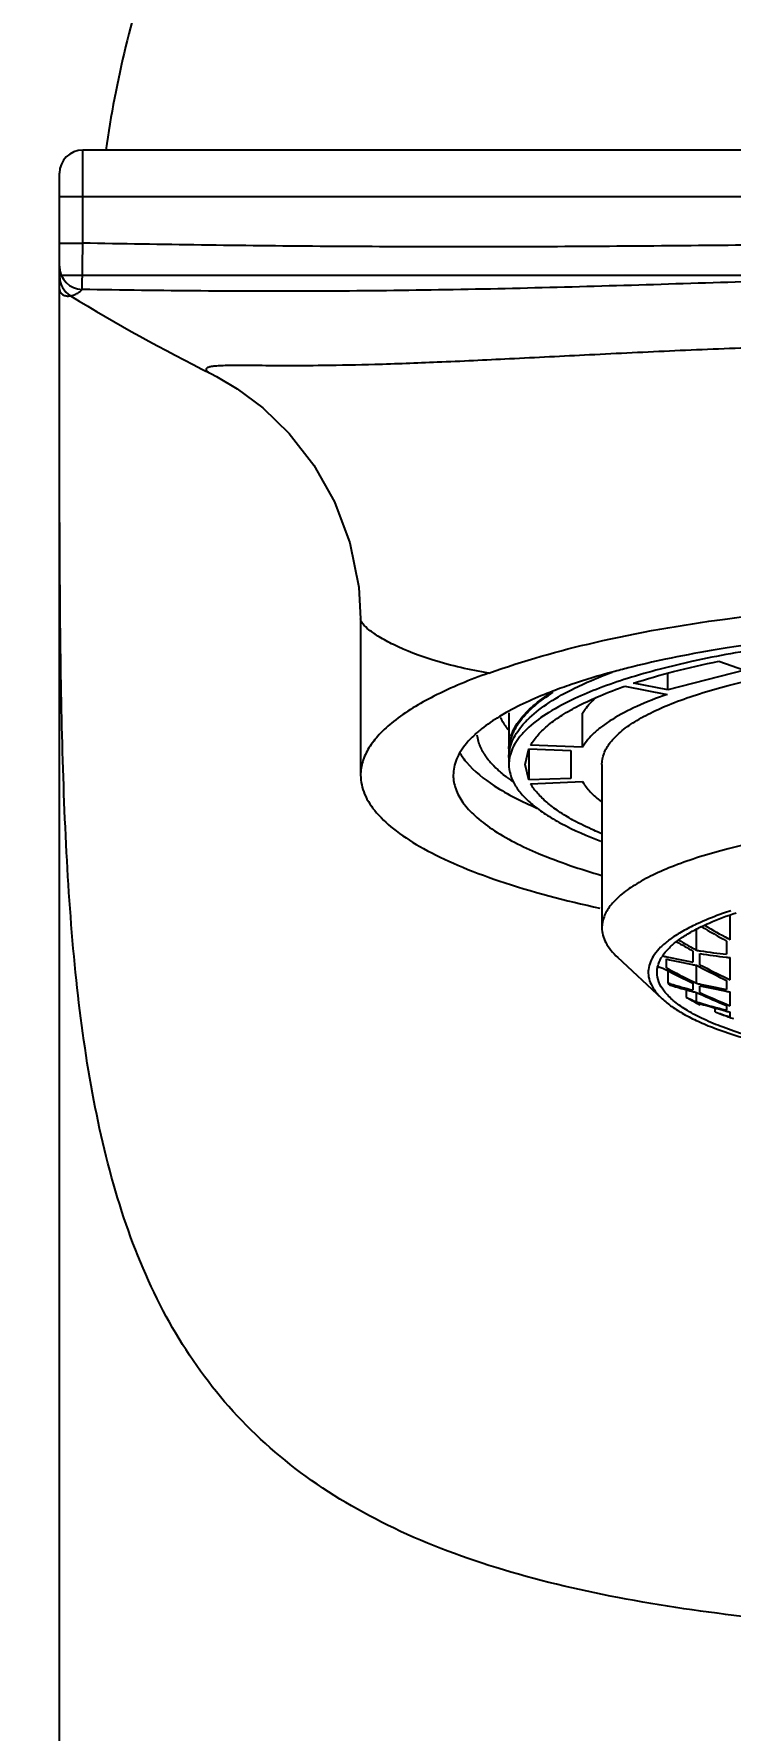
# Model space of a CAD drawing. Extents: x 857 to 1647, y 4681 to 5260.
# Drawn here: x 1063.73 to 1078.76, y 5017.13 to 5053.76 of the extents above; entities that cross this region are included whole.
import ezdxf

# ---------------------------------------------------------------- set-up
doc = ezdxf.new("R2010")
doc.units = 0
doc.header["$LTSCALE"] = 30
doc.header["$MEASUREMENT"] = 0
doc.header["$PDMODE"] = 3
doc.header["$PDSIZE"] = -10
doc.layers.get('0').update_dxf_attribs({"linetype": 'CONTINUOUS'})
doc.layers.get('DEFPOINTS').update_dxf_attribs({"linetype": 'CONTINUOUS'})
for name, color, linetype in [('80T168354_DXF_CONTINUOUS_LINE', 7, 'CONTINUOUS'), ('8ZG168060_DXF_CONTINUOUS_LINE', 7, 'CONTINUOUS'), ('M24421NP-R06DXF_CONTINUOUS_LINE', 7, 'CONTINUOUS')]:
    doc.layers.add(name, color=color, linetype=linetype)
doc.styles.add('Daelim Dimension', font='NanumGothic.ttf')
doc.dimstyles.new('DEFAULT', dxfattribs={"dimscale": 2, "dimtxt": 2, "dimasz": 2, "dimexe": 0, "dimexo": 2, "dimgap": 1, "dimtad": 1, "dimdec": 1, "dimzin": 9, "dimdsep": 46, "dimtxsty": 'Daelim Dimension', "dimcen": 0.5, "dimclrd": 252, "dimclre": 252, "dimclrt": 3, "dimadec": 1, "dimazin": 0, "dimtfac": 1, "dimtdec": 1, "dimtix": 1, "dimtmove": 0, "dimatfit": 3, "dimfxl": 0, "dimtolj": 1, "dimtzin": 1, "dimlwd": 9, "dimlwe": 9, "dimarcsym": 0})

# ---------------------------------------------------------------- blocks, each defined once
blk = doc.blocks.new('*D39')
at = {"color": 5, "lineweight": 9, "ltscale": 0.5}
for p, q in [((1064.282, 5054.772), (1064.282, 5122.756)), ((1106.282, 5054.772), (1106.282, 5122.756)), ((1068.282, 5120.756), (1102.282, 5120.756))]:
    blk.add_line(p, q, dxfattribs=at)
at = {"color": 5, "ltscale": 0.5}
for points in [[(1068.282, 5121.422), (1068.282, 5120.089), (1064.282, 5120.756)], [(1102.282, 5121.422), (1102.282, 5120.089), (1106.282, 5120.756)]]:
    blk.add_solid(points, dxfattribs=at)
at = {"layer": 'DEFPOINTS', "color": 0, "ltscale": 0.5}
for p in [(1106.282, 5120.756), (1064.282, 5050.772), (1106.282, 5050.772)]:
    blk.add_point(p, dxfattribs=at)
at = {"color": 7, "ltscale": 0.5, "insert": (1085.153, 5133.542), "char_height": 10, "width": 13.93333, "attachment_point": 2, "style": 'Daelim Dimension'}
blk.add_mtext('\\A1;42', dxfattribs=at)
blk = doc.blocks.new('*D40')
at = {"color": 5, "lineweight": 9, "ltscale": 0.5}
for p, q in [((1061.012, 5089.227), (971.74, 5089.227)), ((973.74, 5085.227), (973.74, 4925.252)), ((1056.262, 4921.252), (971.74, 4921.252))]:
    blk.add_line(p, q, dxfattribs=at)
at = {"color": 5, "ltscale": 0.5}
for points in [[(973.073, 5085.227), (974.407, 5085.227), (973.74, 5089.227)], [(973.073, 4925.252), (974.407, 4925.252), (973.74, 4921.252)]]:
    blk.add_solid(points, dxfattribs=at)
at = {"layer": 'DEFPOINTS', "color": 0, "ltscale": 0.5}
for p in [(1065.012, 5089.227), (973.74, 4921.252), (1060.262, 4921.252)]:
    blk.add_point(p, dxfattribs=at)
at = {"color": 7, "ltscale": 0.5, "insert": (960.853, 5005.432), "char_height": 10, "width": 20.9, "attachment_point": 2, "rotation": 90, "style": 'Daelim Dimension'}
blk.add_mtext('\\A1;168', dxfattribs=at)

msp = doc.modelspace()

# ---------------------------------------------------------------- linework, layer by layer
at = {"layer": '80T168354_DXF_CONTINUOUS_LINE', "color": 9, "linetype": 'Continuous'}
for p, q in [((1064.782, 5049.243), (1064.782, 5051.252)), ((1064.282, 5050.252), (1106.282, 5050.252)), ((1064.282, 5049.243), (1064.782, 5049.243)), ((1064.773, 5048.243), (1064.782, 5049.243)), ((1064.282, 5048.104), (1064.282, 5048.252))]:
    msp.add_line(p, q, dxfattribs=at)
at = {"layer": '80T168354_DXF_CONTINUOUS_LINE', "color": 7, "linetype": 'Continuous'}
for p, q in [((1105.782, 5051.252), (1064.782, 5051.252)), ((1064.282, 4926.252), (1064.282, 5050.752)), ((1067.55, 5046.427), (1067.55, 5046.427)), ((1070.782, 5041.125), (1070.782, 5037.752))]:
    msp.add_line(p, q, dxfattribs=at)
at = {"layer": '80T168354_DXF_CONTINUOUS_LINE', "color": 40, "linetype": 'Continuous'}
msp.add_line((1064.282, 5048.552), (1106.282, 5048.552), dxfattribs=at)
at = {"layer": '80T168354_DXF_CONTINUOUS_LINE', "color": 7, "linetype": 'Continuous'}
msp.add_lwpolyline([(1067.549, 5046.427), (1067.67, 5046.365), (1068.12, 5046.097), (1068.67, 5045.685), (1069.24, 5045.133), (1069.775, 5044.447), (1070.221, 5043.654), (1070.551, 5042.772), (1070.742, 5041.813), (1070.782, 5041.125)], dxfattribs=at)
for centre, radius, start, end in [((1064.782, 5050.752), 0.5, 90, 180), ((1064.782, 5048.531), 0.5, 180, 238.5139), ((1085.282, 5082.002), 39.75, 238.5138, 243.5081), ((1081.923, 5018.705), 22.028, 101.956, 104.0981), ((1075.131, 5036.569), 2.789, 128.5155, 130.8632)]:
    msp.add_arc(centre, radius, start, end, dxfattribs=at)
at = {"layer": '80T168354_DXF_CONTINUOUS_LINE', "color": 9, "linetype": 'Continuous'}
msp.add_arc((1064.782, 5048.743), 0.5, 179.9885, 268.9653, dxfattribs=at)
for points, knots in [([(1085.282, 5049.237), (1083.573, 5049.238), (1080.157, 5049.212), (1075.032, 5049.156), (1069.906, 5049.163), (1066.49, 5049.211), (1064.782, 5049.243)], [0, 0, 0, 0, 0.25, 0.5, 0.75, 1, 1, 1, 1]), ([(1064.282, 5048.252), (1064.282, 5048.219), (1064.306, 5048.163), (1064.372, 5048.117), (1064.427, 5048.102), (1064.471, 5048.1), (1064.495, 5048.102), (1064.511, 5048.102), (1064.519, 5048.105), (1064.521, 5048.105)], [0, 0, 0, 0, 0.311855, 0.517899, 0.746196, 0.847903, 0.92874, 0.981388, 1, 1, 1, 1]), ([(1064.521, 5048.105), (1064.522, 5048.104), (1064.529, 5048.108), (1064.543, 5048.108), (1064.567, 5048.115), (1064.613, 5048.13), (1064.687, 5048.169), (1064.743, 5048.214), (1064.773, 5048.243)], [0, 0, 0, 0, 0.01786, 0.069564, 0.15265, 0.265269, 0.573439, 1, 1, 1, 1]), ([(1085.282, 5048.508), (1083.571, 5048.509), (1080.151, 5048.45), (1075.026, 5048.271), (1069.899, 5048.183), (1066.481, 5048.213), (1064.773, 5048.243)], [0, 0, 0, 0, 0.250138, 0.500178, 0.750092, 1, 1, 1, 1]), ([(1085.282, 5019.252), (1084.255, 5019.252), (1082.221, 5019.295), (1079.233, 5019.526), (1076.388, 5019.937), (1073.75, 5020.563), (1071.384, 5021.463), (1069.347, 5022.692), (1067.691, 5024.272), (1066.439, 5026.179), (1065.557, 5028.36), (1064.972, 5030.768), (1064.613, 5033.367), (1064.414, 5036.124), (1064.32, 5039.007), (1064.276, 5043.015), (1064.282, 5046.058), (1064.282, 5048.104)], [0, 0, 0, 0, 0.071288, 0.141061, 0.207876, 0.270624, 0.328794, 0.382901, 0.434596, 0.486254, 0.540012, 0.597084, 0.657787, 0.721884, 0.788829, 0.857961, 1, 1, 1, 1]), ([(1085.282, 5047.091), (1083.984, 5047.091), (1082.043, 5047.068), (1079.47, 5046.994), (1077.581, 5046.919), (1075.76, 5046.831), (1074.052, 5046.743), (1072.507, 5046.669), (1071.167, 5046.619), (1070.052, 5046.596), (1069.266, 5046.593), (1068.749, 5046.596), (1068.44, 5046.599), (1068.178, 5046.6), (1067.962, 5046.6), (1067.787, 5046.596), (1067.651, 5046.589), (1067.55, 5046.576), (1067.487, 5046.56), (1067.441, 5046.536), (1067.447, 5046.491), (1067.491, 5046.459), (1067.526, 5046.438), (1067.55, 5046.427)], [0, 0, 0, 0, 0.216103, 0.323256, 0.428747, 0.530885, 0.626942, 0.713638, 0.788435, 0.850284, 0.899314, 0.919275, 0.936398, 0.950855, 0.962824, 0.972478, 0.979984, 0.985496, 0.989192, 0.991352, 0.992985, 0.995683, 1, 1, 1, 1]), ([(1073.548, 5039.957), (1073.144, 5040.023), (1072.44, 5040.18), (1071.656, 5040.477), (1071.203, 5040.721), (1070.979, 5040.873), (1070.84, 5040.997), (1070.782, 5041.088), (1070.782, 5041.125)], [0, 0, 0, 0, 0.400286, 0.701814, 0.815278, 0.902833, 0.96383, 1, 1, 1, 1])]:
    msp.add_open_spline(points, degree=3, knots=knots, dxfattribs=at)
at = {"layer": '80T168354_DXF_CONTINUOUS_LINE', "color": 7, "linetype": 'Continuous'}
for points, knots in [([(1073.548, 5039.957), (1074.296, 5040.223), (1075.983, 5040.7), (1078.771, 5041.181), (1081.93, 5041.468), (1084.145, 5041.532), (1085.282, 5041.532)], [0, 0, 0, 0, 0.200246, 0.441172, 0.71318, 1, 1, 1, 1]), ([(1085.282, 5040.987), (1084.14, 5040.987), (1081.936, 5040.91), (1079.743, 5040.67), (1078.695, 5040.502)], [0, 0, 0, 0, 0.518462, 1, 1, 1, 1]), ([(1078.695, 5040.502), (1078.58, 5040.483), (1078.133, 5040.409), (1077.689, 5040.324), (1077.36, 5040.255)], [0, 0, 0, 0, 0.257854, 1, 1, 1, 1]), ([(1073.548, 5039.957), (1073.144, 5039.813), (1072.428, 5039.52), (1071.637, 5039.053), (1071.186, 5038.649), (1070.957, 5038.358), (1070.815, 5038.059), (1070.782, 5037.851), (1070.782, 5037.752)], [0, 0, 0, 0, 0.346749, 0.622757, 0.735476, 0.833431, 0.919934, 1, 1, 1, 1]), ([(1076.558, 5040.069), (1076.448, 5040.041), (1076.035, 5039.933), (1075.625, 5039.81), (1075.327, 5039.708)], [0, 0, 0, 0, 0.263487, 1, 1, 1, 1]), ([(1075.327, 5039.708), (1075.193, 5039.663), (1074.713, 5039.49), (1074.244, 5039.284), (1073.923, 5039.103)], [0, 0, 0, 0, 0.276879, 1, 1, 1, 1]), ([(1073.923, 5039.103), (1073.874, 5039.075), (1073.691, 5038.968), (1073.515, 5038.848), (1073.394, 5038.752)], [0, 0, 0, 0, 0.268269, 1, 1, 1, 1]), ([(1073.306, 5038.679), (1073.283, 5038.659), (1073.198, 5038.583), (1073.118, 5038.5), (1073.064, 5038.435)], [0, 0, 0, 0, 0.263361, 1, 1, 1, 1]), ([(1073.064, 5038.435), (1072.978, 5038.333), (1072.838, 5038.121), (1072.782, 5037.869), (1072.782, 5037.752)], [0, 0, 0, 0, 0.532826, 1, 1, 1, 1]), ([(1072.923, 5038.233), (1072.933, 5038.216), (1072.976, 5038.147), (1073.024, 5038.082), (1073.064, 5038.034)], [0, 0, 0, 0, 0.24036, 1, 1, 1, 1]), ([(1073.064, 5038.034), (1073.233, 5037.832), (1073.723, 5037.449), (1074.271, 5037.178), (1074.589, 5037.042)], [0, 0, 0, 0, 0.432385, 1, 1, 1, 1]), ([(1070.782, 5037.752), (1070.782, 5037.613), (1070.85, 5037.313), (1071.13, 5036.901), (1071.57, 5036.509), (1072.166, 5036.135), (1072.912, 5035.78), (1074.172, 5035.309), (1075.21, 5035.041), (1075.944, 5034.881)], [0, 0, 0, 0, 0.067183, 0.144194, 0.237465, 0.350105, 0.48317, 0.636541, 1, 1, 1, 1]), ([(1072.782, 5037.752), (1072.782, 5037.652), (1072.822, 5037.439), (1072.991, 5037.139), (1073.26, 5036.849), (1073.79, 5036.447), (1074.707, 5035.995), (1075.527, 5035.721), (1075.991, 5035.588)], [0, 0, 0, 0, 0.073863, 0.15564, 0.251065, 0.363472, 0.644159, 1, 1, 1, 1])]:
    msp.add_open_spline(points, degree=3, knots=knots, dxfattribs=at)
at = {"layer": '80T168354_DXF_CONTINUOUS_LINE', "color": 2, "linetype": 'Continuous'}
msp.add_open_spline([(1073.287, 5038.624), (1073.292, 5038.603), (1073.299, 5038.57), (1073.309, 5038.527), (1073.315, 5038.5), (1073.32, 5038.478), (1073.323, 5038.466), (1073.325, 5038.458), (1073.325, 5038.454), (1073.327, 5038.45), (1073.329, 5038.444), (1073.332, 5038.438), (1073.337, 5038.427), (1073.343, 5038.414), (1073.352, 5038.392), (1073.364, 5038.365), (1073.376, 5038.338), (1073.386, 5038.317), (1073.392, 5038.303), (1073.396, 5038.292), (1073.399, 5038.286), (1073.402, 5038.28), (1073.404, 5038.276), (1073.407, 5038.272), (1073.412, 5038.264), (1073.42, 5038.252), (1073.431, 5038.236), (1073.441, 5038.22), (1073.455, 5038.199), (1073.469, 5038.177), (1073.484, 5038.156), (1073.494, 5038.14), (1073.503, 5038.127), (1073.509, 5038.117), (1073.513, 5038.112), (1073.515, 5038.108), (1073.519, 5038.104), (1073.524, 5038.099), (1073.532, 5038.089), (1073.544, 5038.076), (1073.558, 5038.06), (1073.576, 5038.039), (1073.595, 5038.018), (1073.614, 5037.997), (1073.628, 5037.981), (1073.642, 5037.965), (1073.654, 5037.952), (1073.662, 5037.943), (1073.667, 5037.938), (1073.673, 5037.932), (1073.68, 5037.926), (1073.692, 5037.915), (1073.706, 5037.902), (1073.729, 5037.882), (1073.758, 5037.856), (1073.787, 5037.83), (1073.811, 5037.809), (1073.825, 5037.796), (1073.837, 5037.785), (1073.844, 5037.779), (1073.849, 5037.774), (1073.852, 5037.772), (1073.856, 5037.769), (1073.861, 5037.766), (1073.872, 5037.758), (1073.888, 5037.745), (1073.91, 5037.729), (1073.932, 5037.713), (1073.961, 5037.692), (1074.012, 5037.654), (1074.056, 5037.622), (1074.085, 5037.601)], degree=3, knots=[0, 0, 0, 0, 0.0625, 0.09375, 0.125, 0.140625, 0.15625, 0.160156, 0.164062, 0.167969, 0.171875, 0.179688, 0.1875, 0.203125, 0.21875, 0.25, 0.28125, 0.296875, 0.3125, 0.320312, 0.328125, 0.332031, 0.335938, 0.339844, 0.34375, 0.359375, 0.375, 0.390625, 0.40625, 0.4375, 0.453125, 0.46875, 0.484375, 0.492188, 0.496094, 0.5, 0.503906, 0.507812, 0.515625, 0.53125, 0.546875, 0.5625, 0.59375, 0.609375, 0.625, 0.640625, 0.65625, 0.664062, 0.667969, 0.671875, 0.679688, 0.6875, 0.703125, 0.71875, 0.75, 0.78125, 0.796875, 0.8125, 0.820312, 0.828125, 0.832031, 0.833984, 0.835938, 0.839844, 0.84375, 0.859375, 0.875, 0.890625, 0.90625, 0.9375, 1, 1, 1, 1], dxfattribs=at)
at = {"layer": '8ZG168060_DXF_CONTINUOUS_LINE', "color": 7, "linetype": 'Continuous'}
msp.add_arc((1089.042, 5047.865), 24, 161.029, 171.8873, dxfattribs=at)
at = {"layer": 'M24421NP-R06DXF_CONTINUOUS_LINE', "color": 7, "linetype": 'Continuous'}
for p, q in [((1077.96, 5040.213), (1077.956, 5040.212)), ((1078.515, 5040.213), (1079.065, 5040.021)), ((1077.415, 5039.594), (1076.674, 5039.737)), ((1079.065, 5040.021), (1077.415, 5039.594)), ((1077.415, 5039.594), (1077.415, 5039.953)), ((1075.402, 5039.632), (1075.41, 5039.635)), ((1075.41, 5039.635), (1075.416, 5039.638)), ((1076.485, 5039.673), (1077.398, 5039.497)), ((1073.982, 5039.1), (1073.982, 5038.319)), ((1075.575, 5038.359), (1075.575, 5039.091)), ((1074.332, 5037.985), (1074.41, 5038.322)), ((1074.41, 5038.322), (1074.41, 5037.648)), ((1074.41, 5038.322), (1075.323, 5038.287)), ((1075.575, 5038.359), (1074.451, 5038.402)), ((1075.323, 5038.287), (1075.323, 5037.683)), ((1073.982, 5038.134), (1073.982, 5037.985)), ((1074.41, 5037.648), (1074.332, 5037.985)), ((1075.991, 5037.985), (1075.991, 5034.46)), ((1075.323, 5037.683), (1074.41, 5037.648)), ((1074.451, 5037.568), (1075.575, 5037.612)), ((1078.757, 5034.198), (1078.757, 5034.734)), ((1078.032, 5033.971), (1078.032, 5034.425)), ((1078.108, 5034.569), (1078.102, 5034.566)), ((1078.116, 5034.573), (1078.108, 5034.569)), ((1078.135, 5034.48), (1078.137, 5034.481)), ((1077.956, 5033.953), (1077.956, 5033.712)), ((1078.107, 5033.659), (1078.107, 5033.899)), ((1078.681, 5034.169), (1078.681, 5033.883)), ((1078.757, 5034.198), (1078.712, 5034.223)), ((1077.294, 5032.919), (1076.331, 5033.815)), ((1077.202, 5033.615), (1077.217, 5033.61)), ((1077.382, 5033.588), (1077.382, 5033.782)), ((1077.418, 5033.259), (1077.418, 5033.529)), ((1078.032, 5033.258), (1078.032, 5033.646)), ((1078.757, 5033.332), (1078.757, 5033.812)), ((1077.464, 5033.245), (1077.418, 5033.259)), ((1077.956, 5033.257), (1077.956, 5033.109)), ((1078.107, 5033.055), (1078.107, 5033.203)), ((1078.681, 5033.319), (1078.681, 5033.125)), ((1077.813, 5032.95), (1077.813, 5033.118)), ((1078.032, 5032.857), (1078.032, 5033.059)), ((1078.107, 5032.788), (1078.107, 5032.818)), ((1078.107, 5032.818), (1078.115, 5032.815)), ((1078.681, 5032.777), (1078.681, 5032.675)), ((1078.757, 5032.773), (1078.757, 5033.07)), ((1078.438, 5032.64), (1078.438, 5032.721)), ((1078.681, 5032.675), (1078.656, 5032.682)), ((1078.757, 5032.527), (1078.723, 5032.538)), ((1078.757, 5032.527), (1078.757, 5032.636))]:
    msp.add_line(p, q, dxfattribs=at)
for centre, radius, start, end in [((1074.83, 5038.32), 0.849, 180.0262, 188.3395), ((1074.752, 5037.984), 0.77, 169.59, 179.9512), ((1077.711, 5041.027), 4.848, 241.0745, 241.2578), ((1080.062, 5030.184), 4.801, 115.0314, 115.5595), ((1080.179, 5029.932), 5.078, 114.1408, 115.028), ((1080.018, 5030.598), 4.315, 115.8774, 116.8155), ((1088.579, 5052.006), 20.398, 239.2329, 240.9742), ((1088.636, 5052.006), 20.365, 239.2254, 240.8357), ((1078.752, 5032.45), 2.179, 126.5294, 127.1073), ((1087.804, 5051.627), 20.232, 239.7173, 240.8747), ((1087.892, 5051.678), 20.267, 239.6539, 240.7284), ((1087.834, 5051.576), 20.15, 240.7293, 240.891), ((1080.32, 5048.479), 14.688, 261.0376, 261.3691), ((1080.4, 5048.499), 14.779, 261.0736, 263.2901), ((1080.332, 5048.561), 14.77, 261.371, 263.5839), ((1081.021, 5047.743), 14.636, 254.9372, 255.2996), ((1078.004, 5033.379), 0.847, 148.0023, 148.5347), ((1078.028, 5033.364), 0.876, 146.3817, 147.9962), ((1080.622, 5048.06), 14.593, 256.8697, 257.2153), ((1086.496, 5050.856), 19.562, 241.9815, 242.1763), ((1086.419, 5050.709), 19.396, 242.1748, 244.1308), ((1080.704, 5048.065), 14.664, 256.9074, 259.1607), ((1086.487, 5050.716), 19.398, 242.0068, 243.9611), ((1080.635, 5048.122), 14.656, 257.2168, 259.4672), ((1080.716, 5048.127), 14.727, 259.1595, 259.4975), ((1087.245, 5051.136), 19.767, 242.2207, 242.3991), ((1087.168, 5050.989), 19.602, 242.3976, 244.3434), ((1087.234, 5050.995), 19.592, 242.2355, 244.1802), ((1080.41, 5048.58), 14.861, 263.2885, 263.6111), ((1078.417, 5034.212), 1.381, 223.6698, 225.9677), ((1081.714, 5047.336), 14.745, 253.2184, 255.2041), ((1081.643, 5047.385), 14.744, 253.5345, 255.5183), ((1086.413, 5050.567), 19.231, 243.9626, 244.1617), ((1081.319, 5047.679), 14.791, 257.1606, 257.4915), ((1081.402, 5047.688), 14.855, 257.1853, 259.4161), ((1081.332, 5047.742), 14.855, 257.493, 259.7207), ((1087.161, 5050.846), 19.426, 244.1817, 244.3648), ((1085.023, 5049.642), 18.182, 246.6381, 247.3864), ((1081.724, 5047.375), 14.785, 255.2035, 255.5364), ((1085.83, 5050.138), 18.775, 245.4599, 245.6754), ((1082.343, 5046.988), 14.774, 253.0334, 253.357), ((1080.016, 5036.653), 4.31, 243.5293, 243.7164), ((1085.763, 5049.99), 18.613, 245.6739, 247.6361), ((1085.835, 5050), 18.624, 245.4844, 247.4444), ((1082.355, 5047.029), 14.817, 253.358, 255.5419), ((1082.428, 5046.986), 14.812, 253.0736, 255.3295), ((1081.414, 5047.751), 14.919, 259.4149, 259.7397), ((1085.773, 5049.851), 18.463, 247.4459, 247.6656), ((1081.039, 5039.025), 6.894, 247.8405, 250.334), ((1084.423, 5048.982), 17.403, 249.8872, 250.881), ((1082.439, 5047.029), 14.857, 255.3286, 255.6491), ((1081.382, 5039.978), 7.907, 250.3202, 251.192)]:
    msp.add_arc(centre, radius, start, end, dxfattribs=at)
for points, knots in [([(1092.608, 5040.212), (1092.071, 5040.33), (1090.934, 5040.535), (1089.15, 5040.749), (1087.248, 5040.88), (1085.285, 5040.925), (1083.321, 5040.881), (1081.418, 5040.749), (1079.634, 5040.535), (1078.497, 5040.331), (1077.96, 5040.213)], [0, 0, 0, 0, 0.111911, 0.234882, 0.365476, 0.499959, 0.634447, 0.765057, 0.888054, 1, 1, 1, 1]), ([(1077.956, 5040.212), (1077.48, 5040.107), (1076.8, 5039.933), (1075.956, 5039.644), (1075.582, 5039.488), (1075.408, 5039.408)], [0, 0, 0, 0, 0.546119, 0.785209, 1, 1, 1, 1]), ([(1075.991, 5037.985), (1075.991, 5038.065), (1076.026, 5038.236), (1076.171, 5038.475), (1076.4, 5038.704), (1076.712, 5038.924), (1077.105, 5039.135), (1077.575, 5039.335), (1078.118, 5039.522), (1078.969, 5039.763), (1080.177, 5040.012), (1081.767, 5040.227), (1083.49, 5040.36), (1084.677, 5040.39), (1085.282, 5040.39)], [0, 0, 0, 0, 0.024, 0.050916, 0.082785, 0.12071, 0.165167, 0.216246, 0.273794, 0.337499, 0.481489, 0.643714, 0.818605, 1, 1, 1, 1]), ([(1076.674, 5039.737), (1076.959, 5039.831), (1077.569, 5040.006), (1078.188, 5040.147), (1078.515, 5040.213)], [0, 0, 0, 0, 0.473938, 1, 1, 1, 1]), ([(1075.416, 5039.638), (1075.477, 5039.668), (1075.738, 5039.792), (1076.006, 5039.9), (1076.212, 5039.977)], [0, 0, 0, 0, 0.235197, 1, 1, 1, 1]), ([(1073.982, 5038.319), (1073.982, 5038.372), (1073.992, 5038.479), (1074.054, 5038.697), (1074.217, 5038.97), (1074.518, 5039.274), (1074.769, 5039.453), (1074.909, 5039.542)], [0, 0, 0, 0, 0.098713, 0.200561, 0.423894, 0.687385, 1, 1, 1, 1]), ([(1075.408, 5039.408), (1075.214, 5039.317), (1074.866, 5039.136), (1074.484, 5038.862), (1074.256, 5038.632), (1074.129, 5038.466), (1074.04, 5038.298), (1074.005, 5038.181), (1073.994, 5038.124)], [0, 0, 0, 0, 0.325393, 0.595494, 0.711384, 0.816006, 0.911304, 1, 1, 1, 1]), ([(1074, 5038.308), (1074.025, 5038.43), (1074.106, 5038.612), (1074.269, 5038.831), (1074.495, 5039.066), (1074.87, 5039.348), (1075.212, 5039.538), (1075.402, 5039.632)], [0, 0, 0, 0, 0.187777, 0.293964, 0.410632, 0.679564, 1, 1, 1, 1]), ([(1075.491, 5039.254), (1075.641, 5039.332), (1075.969, 5039.482), (1076.306, 5039.61), (1076.485, 5039.673)], [0, 0, 0, 0, 0.472079, 1, 1, 1, 1]), ([(1077.398, 5039.497), (1077.176, 5039.42), (1076.771, 5039.262), (1076.308, 5039.023), (1076.007, 5038.82), (1075.78, 5038.633), (1075.641, 5038.472), (1075.575, 5038.359)], [0, 0, 0, 0, 0.32273, 0.595783, 0.713816, 0.819992, 1, 1, 1, 1]), ([(1075.575, 5039.091), (1075.592, 5039.12), (1075.671, 5039.243), (1075.773, 5039.351), (1075.858, 5039.426)], [0, 0, 0, 0, 0.228672, 1, 1, 1, 1]), ([(1074.451, 5038.402), (1074.497, 5038.481), (1074.615, 5038.638), (1074.848, 5038.854), (1075.144, 5039.064), (1075.369, 5039.191), (1075.491, 5039.254)], [0, 0, 0, 0, 0.200732, 0.431885, 0.697603, 1, 1, 1, 1]), ([(1073.797, 5038.999), (1073.808, 5038.975), (1073.859, 5038.878), (1073.924, 5038.788), (1073.978, 5038.723)], [0, 0, 0, 0, 0.236389, 1, 1, 1, 1]), ([(1073.982, 5038.134), (1073.982, 5038.149), (1073.983, 5038.207), (1073.991, 5038.265), (1074, 5038.308)], [0, 0, 0, 0, 0.248615, 1, 1, 1, 1]), ([(1073.982, 5037.985), (1073.982, 5037.911), (1074.005, 5037.757), (1074.107, 5037.533), (1074.271, 5037.315), (1074.497, 5037.103), (1074.782, 5036.897), (1075.267, 5036.614), (1075.677, 5036.439), (1075.969, 5036.329)], [0, 0, 0, 0, 0.081736, 0.169539, 0.268251, 0.381113, 0.510045, 0.656035, 1, 1, 1, 1]), ([(1075.366, 5036.783), (1075.26, 5036.842), (1075.063, 5036.96), (1074.804, 5037.154), (1074.599, 5037.353), (1074.493, 5037.496), (1074.451, 5037.568)], [0, 0, 0, 0, 0.298618, 0.563127, 0.795643, 1, 1, 1, 1]), ([(1075.575, 5037.612), (1075.62, 5037.533), (1075.742, 5037.376), (1075.89, 5037.245), (1075.974, 5037.181)], [0, 0, 0, 0, 0.461038, 1, 1, 1, 1]), ([(1085.282, 5036.864), (1084.677, 5036.864), (1083.49, 5036.834), (1081.767, 5036.702), (1080.177, 5036.487), (1078.969, 5036.237), (1078.118, 5035.997), (1077.575, 5035.809), (1077.105, 5035.609), (1076.712, 5035.398), (1076.4, 5035.178), (1076.171, 5034.949), (1076.026, 5034.71), (1075.991, 5034.539), (1075.991, 5034.46)], [0, 0, 0, 0, 0.181395, 0.356286, 0.518511, 0.662501, 0.726206, 0.783754, 0.834833, 0.87929, 0.917215, 0.949084, 0.976, 1, 1, 1, 1]), ([(1075.976, 5036.492), (1075.922, 5036.514), (1075.72, 5036.601), (1075.521, 5036.698), (1075.379, 5036.776)], [0, 0, 0, 0, 0.26502, 1, 1, 1, 1]), ([(1078.771, 5034.822), (1078.712, 5034.803), (1078.49, 5034.727), (1078.272, 5034.642), (1078.116, 5034.573)], [0, 0, 0, 0, 0.265745, 1, 1, 1, 1]), ([(1078.137, 5034.481), (1078.193, 5034.508), (1078.439, 5034.621), (1078.692, 5034.716), (1078.89, 5034.781)], [0, 0, 0, 0, 0.230148, 1, 1, 1, 1]), ([(1075.991, 5034.46), (1075.991, 5034.405), (1076.006, 5034.291), (1076.074, 5034.126), (1076.183, 5033.964), (1076.278, 5033.864), (1076.331, 5033.815)], [0, 0, 0, 0, 0.21962, 0.452633, 0.710113, 1, 1, 1, 1]), ([(1077.299, 5033.849), (1077.336, 5033.905), (1077.429, 5034.015), (1077.603, 5034.167), (1077.821, 5034.315), (1077.984, 5034.404), (1078.072, 5034.449)], [0, 0, 0, 0, 0.2029, 0.43529, 0.700475, 1, 1, 1, 1]), ([(1077.99, 5034.515), (1077.891, 5034.467), (1077.707, 5034.372), (1077.533, 5034.259), (1077.455, 5034.201)], [0, 0, 0, 0, 0.531365, 1, 1, 1, 1]), ([(1077.437, 5034.188), (1077.375, 5034.141), (1077.261, 5034.045), (1077.124, 5033.887), (1077.031, 5033.725), (1076.987, 5033.559), (1076.992, 5033.391), (1077.048, 5033.226), (1077.15, 5033.065), (1077.242, 5032.967), (1077.294, 5032.919)], [0, 0, 0, 0, 0.155469, 0.291323, 0.411071, 0.52021, 0.626168, 0.737085, 0.860017, 1, 1, 1, 1]), ([(1077.182, 5033.494), (1077.182, 5033.523), (1077.185, 5033.562), (1077.192, 5033.601), (1077.194, 5033.61)], [0, 0, 0, 0, 0.747495, 1, 1, 1, 1]), ([(1077.194, 5033.61), (1077.197, 5033.621), (1077.208, 5033.665), (1077.223, 5033.708), (1077.238, 5033.739)], [0, 0, 0, 0, 0.244254, 1, 1, 1, 1]), ([(1077.238, 5033.739), (1077.241, 5033.746), (1077.254, 5033.774), (1077.269, 5033.801), (1077.282, 5033.822)], [0, 0, 0, 0, 0.244602, 1, 1, 1, 1]), ([(1085.282, 5031.397), (1084.755, 5031.397), (1083.72, 5031.423), (1082.217, 5031.539), (1080.831, 5031.726), (1079.778, 5031.944), (1079.036, 5032.153), (1078.562, 5032.317), (1078.153, 5032.491), (1077.811, 5032.675), (1077.539, 5032.867), (1077.338, 5033.067), (1077.212, 5033.275), (1077.182, 5033.424), (1077.182, 5033.494)], [0, 0, 0, 0, 0.181395, 0.356286, 0.518511, 0.662502, 0.726205, 0.783755, 0.834834, 0.879289, 0.917215, 0.949084, 0.975999, 1, 1, 1, 1]), ([(1077.294, 5032.919), (1077.359, 5032.858), (1077.508, 5032.741), (1077.768, 5032.581), (1078.077, 5032.427), (1078.574, 5032.222), (1079.307, 5031.993), (1080.303, 5031.766), (1081.429, 5031.583), (1082.656, 5031.448), (1083.951, 5031.366), (1084.835, 5031.348), (1085.282, 5031.348)], [0, 0, 0, 0, 0.032094, 0.068923, 0.11064, 0.157246, 0.264558, 0.389133, 0.528348, 0.679008, 0.837507, 1, 1, 1, 1]), ([(1078.095, 5032.794), (1078.07, 5032.807), (1077.974, 5032.856), (1077.881, 5032.908), (1077.813, 5032.95)], [0, 0, 0, 0, 0.261741, 1, 1, 1, 1])]:
    msp.add_open_spline(points, degree=3, knots=knots, dxfattribs=at)
at = {"layer": 'M24421NP-R06DXF_CONTINUOUS_LINE', "color": 9, "linetype": 'Continuous'}
msp.add_open_spline([(1073.998, 5038.314), (1073.998, 5038.367), (1074.009, 5038.474), (1074.073, 5038.693), (1074.239, 5038.968), (1074.545, 5039.273), (1074.798, 5039.453), (1074.941, 5039.542)], degree=3, knots=[0, 0, 0, 0, 0.098379, 0.199985, 0.423161, 0.686873, 1, 1, 1, 1], dxfattribs=at)

# ---------------------------------------------------------------- dimensions: what is measured, and where the dimension line sits
at = {"color": 5, "ltscale": 0.5}
dim = msp.add_linear_dim(base=(1106.282, 5120.756), p1=(1064.282, 5050.772), p2=(1106.282, 5050.772), dimstyle='DEFAULT', override={"dimtxt": 5, "dimexe": 1, "dimdec": 0, "dimclrd": 5, "dimclre": 5, "dimclrt": 7}, dxfattribs=at)
dim.commit()
dim.dimension.update_dxf_attribs({"geometry": '*D39', "text_midpoint": (1085.153, 5120.756), "dimtype": 160})
dim = msp.add_linear_dim(base=(973.74, 4921.252), p1=(1065.012, 5089.227), p2=(1060.262, 4921.252), angle=270, dimstyle='DEFAULT', override={"dimtxt": 5, "dimexe": 1, "dimdec": 0, "dimclrd": 5, "dimclre": 5, "dimclrt": 7}, dxfattribs=at)
dim.commit()
dim.dimension.update_dxf_attribs({"geometry": '*D40', "text_midpoint": (973.74, 5005.432), "dimtype": 160})

doc.saveas('drawing.dxf')
